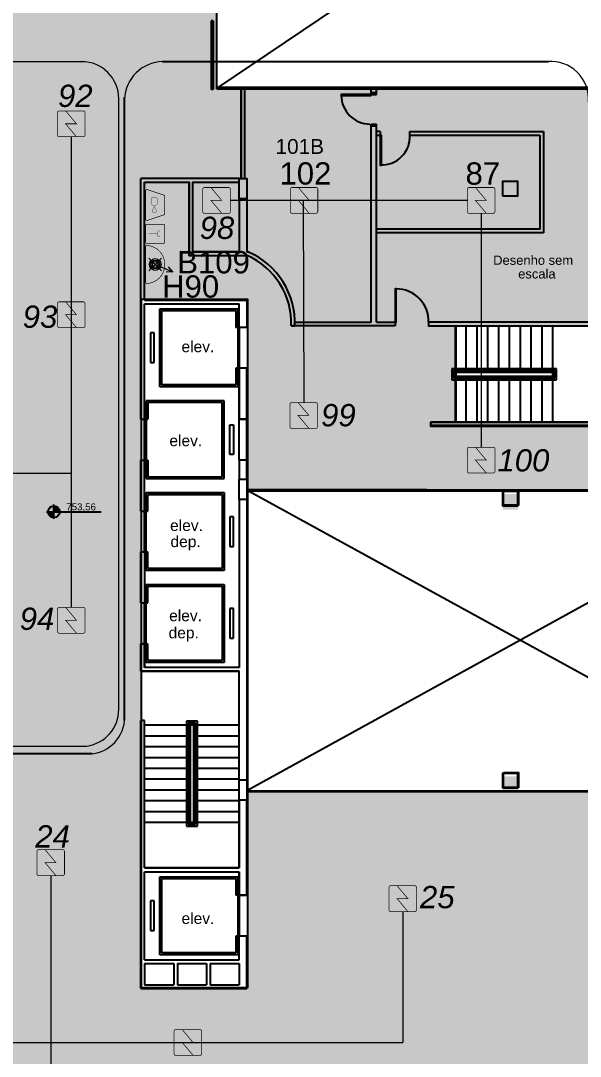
# Model space of a CAD drawing. Header units: metres. Extents: x -331 to 2982, y 362 to 2539.
# Drawn here: x 846.32 to 861.4, y 1588.55 to 1616.45 of the extents above; entities that cross this region are included whole.
import ezdxf
from ezdxf.enums import TextEntityAlignment as Align

# ---------------------------------------------------------------- set-up
doc = ezdxf.new("R2010")
doc.units = ezdxf.units.M
doc.layers.get('0').update_dxf_attribs({"color": 251})
for name, color, linetype in [('72_EGR_BASE_PRIMITIVE', 7, 'Continuous'), ('ALV', 251, 'Continuous'), ('Cota Nivel', 251, 'Continuous'), ('CX', 251, 'Continuous'), ('Det', 251, 'Continuous'), ('DET. FUMAÇA', 1, 'Continuous'), ('Div', 251, 'Continuous'), ('Est', 251, 'Continuous'), ('Pis', 251, 'Continuous'), ('SALAS NOVAS', 7, 'Continuous'), ('Texto_Salas', 251, 'Continuous'), ('vid', 251, 'Continuous'), ('vis', 251, 'Continuous')]:
    doc.layers.add(name, color=color, linetype=linetype)
doc.layers.add('_corredores', color=251, linetype='Continuous', plot=False)
doc.layers.add('_salas', color=251, linetype='Continuous', plot=False)
doc.styles.add('DESTAQUE', font='arial.ttf', dxfattribs={"height": 0.4})
doc.styles.get("Standard").update_dxf_attribs({"font": 'arial.ttf', "height": 0.3})
doc.styles.add('X3G_ENTITY_1416A9F8', font='arial.ttf', dxfattribs={"height": 0.6})
doc.styles.add('X3G_ENTITY_1416A9FB', font='arial.ttf', dxfattribs={"height": 0.6})
doc.styles.add('X3G_ENTITY_1416AE09', font='arial.ttf', dxfattribs={"height": 0.6})
doc.styles.add('X3G_ENTITY_1416AE13', font='arial.ttf', dxfattribs={"height": 0.6})
doc.styles.add('X3G_ENTITY_1416AE1D', font='arial.ttf', dxfattribs={"height": 0.6})
doc.styles.add('X3G_ENTITY_1416AE27', font='arial.ttf', dxfattribs={"height": 0.6})
doc.styles.add('X3G_ENTITY_1416AE31', font='arial.ttf', dxfattribs={"height": 0.6})
doc.styles.add('X3G_ENTITY_1416AE3B', font='arial.ttf', dxfattribs={"height": 0.6})
doc.styles.add('X3G_ENTITY_1416AE4F', font='arial.ttf', dxfattribs={"height": 0.6})
doc.styles.add('X3G_ENTITY_1416B5B8', font='arial.ttf', dxfattribs={"height": 0.6})
doc.styles.add('X3G_ENTITY_14217ED0', font='arial.ttf', dxfattribs={"height": 0.6})
doc.styles.add('X3G_ENTITY_14218A4B', font='arial.ttf', dxfattribs={"height": 0.25})
doc.styles.add('X3G_ENTITY_14218AA3', font='arial.ttf', dxfattribs={"height": 0.25})
doc.styles.add('X3G_ENTITY_14229DE7', font='arial.ttf', dxfattribs={"height": 0.6})

# ---------------------------------------------------------------- blocks, each defined once
blk = doc.blocks.new('Detector de fumaça')
at = {"layer": 'DET. FUMAÇA', "linetype": 'Continuous', "lineweight": 15, "const_width": 0.0187}
blk.add_lwpolyline([(774.599, 539.816), (775.249, 539.816, -0.414214), (775.296, 539.769), (775.296, 539.167, -0.414214), (775.249, 539.12), (774.599, 539.12, -0.414214), (774.553, 539.167), (774.553, 539.769, -0.414214)], format="xyb", close=True, dxfattribs=at)
blk.add_lwpolyline([(774.773, 539.816), (775.064, 539.468), (774.773, 539.468), (775.064, 539.12)], dxfattribs=at)
blk = doc.blocks.new('WEW')
at = {"color": 1, "lineweight": 0, "true_color": 0xe60000}
for p, q in [((1781.244, 994.005), (1781.439, 994.482)), ((1781.439, 994.482), (1781.308, 994.36)), ((1781.439, 994.482), (1781.447, 994.302)), ((1781.075, 994.175), (1781.413, 993.836)), ((1781.413, 994.175), (1781.075, 993.836))]:
    blk.add_line(p, q, dxfattribs=at)
at = {"color": 1, "true_color": 0xe60000, "const_width": 0.0172}
for points in [[(1779.259, 993.747), (1780.023, 993.747, 0.511918), (1780.056, 993.793), (1779.907, 994.24, 0.322823), (1779.874, 994.263), (1779.408, 994.263, 0.322823), (1779.375, 994.24), (1779.226, 993.793, 0.511918)], [(1780.193, 994.263), (1780.641, 994.263, -0.414214), (1780.675, 994.229), (1780.675, 993.782, -0.414214), (1780.641, 993.747), (1780.193, 993.747, -0.414214), (1780.159, 993.782), (1780.159, 994.229, -0.414214)], [(1780.764, 993.748), (1781.724, 993.748, 0.435311), (1781.759, 993.784, 0.930949), (1780.73, 993.784, 0.435311)]]:
    blk.add_lwpolyline(points, format="xyb", close=True, dxfattribs=at)
at = {"color": 1, "true_color": 0xe60000, "const_width": 0.0086}
for points in [[(1779.463, 994.06), (1779.617, 994.06), (1779.652, 994.026), (1779.652, 993.936), (1779.617, 993.902), (1779.463, 993.902), (1779.428, 993.936), (1779.428, 994.026)], [(1779.832, 993.936), (1779.832, 994.026), (1779.802, 994.044), (1779.679, 993.981), (1779.802, 993.918)]]:
    blk.add_lwpolyline(points, close=True, dxfattribs=at)
for points in [[(1780.336, 994.135), (1780.338, 994.117), (1780.344, 994.099), (1780.351, 994.088), (1780.365, 994.073), (1780.373, 994.067), (1780.386, 994.06), (1780.397, 994.057), (1780.413, 994.055), (1780.421, 994.055), (1780.431, 994.056), (1780.45, 994.062), (1780.464, 994.07), (1780.477, 994.082), (1780.488, 994.096), (1780.494, 994.11), (1780.497, 994.122), (1780.498, 994.13), (1780.498, 994.136)], [(1780.417, 993.837), (1780.417, 994.055)]]:
    blk.add_lwpolyline(points, dxfattribs=at)
at = {"color": 1, "lineweight": 0, "true_color": 0xe60000}
for radius in [0.158, 0.119, 0.0774]:
    blk.add_circle((1781.244, 994.005), radius, dxfattribs=at)

msp = doc.modelspace()

# ---------------------------------------------------------------- hatches: boundary and pattern name
at = {"layer": '_corredores', "transparency": 33554508}
h = msp.add_hatch(color=256, dxfattribs=at)
h.dxf.hatch_style = 1
h.paths.add_polyline_path([(849.579, 1608.941), (849.579, 1612.216), (852.229, 1612.216), (852.229, 1614.651), (851.629, 1614.651), (851.629, 1624.564), (870.399, 1624.564), (870.399, 1626.4), (870.209, 1626.4), (870.209, 1626.597), (870.023, 1626.784), (866.324, 1626.785), (866.308, 1626.751), (866.204, 1626.834), (865.442, 1627.594), (864.014, 1627.594), (862.586, 1627.594), (861.776, 1626.785), (861.74, 1626.785), (861.736, 1626.784), (861.723, 1626.783), (861.705, 1626.783), (858.111, 1626.785), (857.764, 1626.438), (857.417, 1626.785), (853.824, 1626.785), (853.808, 1626.751), (853.704, 1626.834), (852.942, 1627.594), (851.514, 1627.594), (849.768, 1627.594), (849.768, 1626.834), (849.628, 1626.834), (849.628, 1629.914), (841.254, 1629.914), (841.254, 1628.074), (840.494, 1628.074), (840.494, 1627.116), (840.776, 1626.834), (840.394, 1626.452), (840.062, 1626.785), (836.454, 1626.785), (836.439, 1626.751), (836.334, 1626.834), (835.573, 1627.594), (834.144, 1627.594), (832.716, 1627.594), (831.906, 1626.785), (831.87, 1626.785), (831.867, 1626.784), (831.853, 1626.783), (831.835, 1626.783), (828.241, 1626.785), (827.894, 1626.438), (827.548, 1626.785), (823.954, 1626.785), (823.938, 1626.751), (823.834, 1626.834), (823.072, 1627.594), (821.644, 1627.594), (820.215, 1627.594), (819.405, 1626.785), (819.37, 1626.785), (819.366, 1626.784), (819.353, 1626.783), (819.335, 1626.783), (815.741, 1626.785), (815.394, 1626.438), (815.047, 1626.785), (811.454, 1626.785), (811.438, 1626.751), (811.334, 1626.834), (810.572, 1627.594), (809.144, 1627.594), (807.715, 1627.594), (806.906, 1626.785), (806.87, 1626.785), (806.866, 1626.784), (806.853, 1626.783), (806.835, 1626.783), (803.241, 1626.785), (802.894, 1626.438), (802.547, 1626.785), (798.954, 1626.785), (798.938, 1626.751), (798.834, 1626.834), (798.072, 1627.594), (796.644, 1627.594), (795.215, 1627.594), (794.406, 1626.785), (794.37, 1626.785), (794.366, 1626.784), (794.353, 1626.783), (794.335, 1626.783), (790.741, 1626.785), (790.394, 1626.438), (790.047, 1626.785), (786.454, 1626.785), (786.438, 1626.751), (786.334, 1626.834), (785.572, 1627.594), (784.144, 1627.594), (782.716, 1627.594), (781.906, 1626.785), (781.87, 1626.785), (781.866, 1626.784), (781.853, 1626.783), (781.835, 1626.783), (778.241, 1626.785), (777.894, 1626.438), (777.547, 1626.785), (773.954, 1626.785), (773.938, 1626.751), (773.834, 1626.834), (773.072, 1627.594), (771.644, 1627.594), (770.216, 1627.594), (769.406, 1626.785), (769.37, 1626.785), (769.367, 1626.784), (769.353, 1626.783), (769.335, 1626.783), (765.635, 1626.784), (765.449, 1626.597), (765.449, 1626.4), (765.259, 1626.4), (765.259, 1624.564), (770.104, 1624.564), (770.104, 1614.651), (770.414, 1614.651), (770.414, 1605.531), (765.029, 1605.531), (765.029, 1610.831), (763.829, 1610.831), (763.829, 1605.531), (755.929, 1605.531), (755.929, 1610.831), (754.829, 1610.831), (754.829, 1605.531), (746.079, 1605.531), (746.079, 1601.916), (748.449, 1601.916), (748.449, 1603.616), (748.049, 1603.616), (748.049, 1603.816), (754.474, 1603.816), (754.474, 1603.616), (754.149, 1603.616), (754.149, 1601.916), (754.474, 1601.916), (754.474, 1601.716), (754.474, 1601.191), (757.974, 1601.191), (757.974, 1603.591), (757.974, 1603.791), (768.029, 1603.791), (768.029, 1603.771), (768.834, 1603.771), (768.834, 1595.811), (768.004, 1595.811), (768.004, 1595.791), (762.364, 1595.791), (762.364, 1590.581), (754.174, 1590.581), (754.174, 1593.066), (752.499, 1593.066), (752.499, 1560.541), (752.299, 1560.541), (752.299, 1561.441), (751.199, 1561.441), (751.199, 1558.116), (752.299, 1558.116), (752.299, 1559.116), (752.499, 1559.116), (752.499, 1557.116), (755.419, 1557.116), (755.419, 1558.966), (753.924, 1558.966), (753.924, 1563.441), (754.189, 1563.441), (754.189, 1587.651), (760.824, 1587.651), (760.824, 1587.741), (768.929, 1587.741), (768.929, 1563.841), (770.329, 1563.841), (770.329, 1587.741), (771.929, 1587.741), (773.029, 1587.741), (775.879, 1587.741), (775.879, 1586.641), (777.179, 1586.641), (777.179, 1587.741), (788.779, 1587.741), (788.779, 1586.641), (790.079, 1586.641), (790.079, 1587.741), (802.329, 1587.741), (804.029, 1587.741), (844.979, 1587.741), (844.979, 1587.916), (845.279, 1587.916), (845.279, 1587.563), (845.279, 1563.241), (806.429, 1563.241), (806.429, 1563.441), (806.629, 1563.441), (806.629, 1565.791), (806.229, 1565.791), (806.229, 1585.191), (806.629, 1585.191), (806.629, 1587.541), (803.039, 1587.541), (803.039, 1576.841), (798.689, 1576.841), (796.094, 1576.841, -0.496898), (794.36, 1575.527), (793.559, 1573.063), (798.509, 1571.449), (798.509, 1560.721), (794.829, 1560.721), (794.829, 1560.541), (794.829, 1557.551), (801.129, 1557.551), (801.129, 1556.451), (802.329, 1556.451), (802.329, 1557.551), (805.229, 1557.551), (805.229, 1556.451), (806.429, 1556.451), (806.429, 1560.691), (845.279, 1560.691), (845.279, 1555.997), (846.404, 1555.997), (846.404, 1556.891), (846.054, 1556.891), (846.054, 1556.991), (846.454, 1556.991), (846.454, 1560.691), (849.204, 1560.691), (849.204, 1556.991), (849.604, 1556.991), (849.604, 1556.891), (849.254, 1556.891), (849.254, 1555.997), (850.479, 1555.997), (850.479, 1563.241), (849.579, 1563.241), (849.579, 1572.291), (849.579, 1575.941), (849.579, 1587.563), (849.579, 1588.141), (849.679, 1588.141), (849.679, 1587.991), (866.719, 1587.991), (870.339, 1587.991), (870.339, 1595.791), (866.429, 1595.791), (866.429, 1595.721), (852.429, 1595.721), (852.429, 1590.391), (849.579, 1590.391)])
h.paths.add_polyline_path([(845.139, 1595.841), (845.279, 1595.841), (845.279, 1590.341), (839.679, 1590.341), (775.879, 1590.341), (773.004, 1590.341), (773.004, 1595.811), (771.774, 1595.811), (771.774, 1603.766), (773.119, 1603.766), (773.119, 1603.821), (845.139, 1603.821)], flags=16)
h.paths.add_polyline_path([(846.026, 1605.531), (845.019, 1605.531), (845.019, 1609.931), (845.029, 1610.831), (843.829, 1610.831), (843.829, 1605.531), (835.029, 1605.531), (835.029, 1610.831), (833.829, 1610.831), (833.829, 1605.531), (825.029, 1605.531), (825.029, 1610.831), (823.829, 1610.831), (823.829, 1605.531), (815.029, 1605.531), (815.029, 1610.831), (813.829, 1610.831), (813.829, 1605.531), (805.029, 1605.531), (805.029, 1610.831), (803.829, 1610.831), (803.829, 1605.531), (795.029, 1605.531), (795.029, 1610.831), (793.829, 1610.831), (793.829, 1605.531), (785.029, 1605.531), (785.029, 1610.831), (783.829, 1610.831), (783.829, 1605.531), (775.029, 1605.531), (775.029, 1610.831), (773.999, 1610.831), (773.999, 1605.531), (773.214, 1605.531), (773.214, 1614.651), (773.144, 1614.651), (773.144, 1620.131), (775.164, 1620.131), (775.164, 1622.051), (773.644, 1622.051), (773.644, 1621.631), (773.184, 1621.631), (773.184, 1624.564), (845.949, 1624.563), (845.949, 1621.631), (845.489, 1621.631), (845.489, 1622.051), (843.989, 1622.051), (843.989, 1621.631), (843.969, 1620.131), (845.949, 1620.131), (845.949, 1614.651), (846.026, 1614.651)], flags=16)
h.paths.add_polyline_path([(865.19, 1593.806, -2.788173), (864.407, 1590.628), (864.569, 1590.706), (864.758, 1590.381), (866.058, 1591.278, -0.450063), (866.35, 1592.463), (865.616, 1593.862), (865.298, 1593.662)], flags=16)
h.paths.add_polyline_path([(845.264, 1626.452), (844.882, 1626.834), (845.264, 1627.216), (845.646, 1626.834)], flags=16)
h.paths.add_polyline_path([(851.514, 1626.452), (851.132, 1626.834), (851.514, 1627.216), (851.896, 1626.834)], flags=16)
h.paths.add_polyline_path([(834.144, 1626.452), (833.762, 1626.834), (834.144, 1627.216), (834.526, 1626.834)], flags=16)
h.paths.add_polyline_path([(864.014, 1626.452), (863.632, 1626.834), (864.014, 1627.216), (864.396, 1626.834)], flags=16)
h.paths.add_polyline_path([(821.644, 1626.452), (821.262, 1626.834), (821.644, 1627.216), (822.026, 1626.834)], flags=16)
h.paths.add_polyline_path([(809.526, 1626.834), (809.144, 1626.452), (808.762, 1626.834), (809.144, 1627.216)], flags=16)
h.paths.add_polyline_path([(797.026, 1626.834), (796.644, 1626.452), (796.262, 1626.834), (796.644, 1627.216)], flags=16)
h.paths.add_polyline_path([(784.526, 1626.834), (784.144, 1626.452), (783.762, 1626.834), (784.144, 1627.216)], flags=16)
h.paths.add_polyline_path([(772.026, 1626.834), (771.644, 1626.452), (771.262, 1626.834), (771.644, 1627.216)], flags=16)
h.paths.add_polyline_path([(767.575, 1593.944), (767.428, 1593.841), (767.223, 1594.085), (766.329, 1593.191, -0.414214), (766.329, 1592.392), (767.223, 1591.497), (767.428, 1591.741), (767.575, 1591.638, -3.171595)], flags=16)
h = msp.add_hatch(color=256, dxfattribs=at)
h.dxf.hatch_style = 1
h.paths.add_polyline_path([(866.409, 1603.771), (868.459, 1603.771), (868.459, 1604.871), (866.809, 1604.871), (866.809, 1604.771), (866.609, 1604.771), (866.609, 1605.521), (862.209, 1605.521), (857.359, 1605.521), (857.359, 1605.621), (858.034, 1605.621), (858.034, 1608.221), (853.709, 1608.221), (853.709, 1608.184), (853.609, 1608.184), (853.609, 1610.121), (850.859, 1610.121), (850.859, 1612.096), (849.659, 1612.096), (849.659, 1608.921), (852.409, 1608.921), (852.409, 1603.771)])
h = msp.add_hatch(color=256, dxfattribs=at)
h.dxf.hatch_style = 1
h.paths.add_polyline_path([(866.429, 1603.791), (868.479, 1603.791), (868.479, 1604.891), (866.829, 1604.891), (866.829, 1604.791), (866.629, 1604.791), (866.629, 1605.541), (862.229, 1605.541), (857.379, 1605.541), (857.379, 1605.641), (858.054, 1605.641), (858.054, 1608.241), (853.729, 1608.241), (853.729, 1608.204), (853.629, 1608.204), (853.629, 1610.141), (850.879, 1610.141), (850.879, 1612.116), (849.679, 1612.116), (849.679, 1608.941), (852.429, 1608.941), (852.429, 1603.791)])
at = {"layer": '_salas', "transparency": 33554559}
h = msp.add_hatch(color=256, dxfattribs=at)
h.dxf.hatch_style = 1
h.paths.add_polyline_path([(870.319, 1614.631), (852.209, 1614.631), (852.209, 1612.196), (849.559, 1612.196), (849.559, 1608.921), (849.659, 1608.921), (849.659, 1612.096), (850.859, 1612.096), (850.859, 1610.121), (853.609, 1610.121), (853.609, 1608.184), (853.709, 1608.184), (853.709, 1608.221), (862.209, 1608.221), (862.209, 1605.621), (857.359, 1605.621), (857.359, 1605.521), (862.209, 1605.521), (866.609, 1605.521), (866.609, 1604.771), (866.809, 1604.771), (866.809, 1604.871), (868.459, 1604.871), (868.459, 1603.771), (866.409, 1603.771), (866.409, 1603.571), (872.219, 1603.571), (872.219, 1603.771), (870.319, 1603.771)])
h = msp.add_hatch(color=256, dxfattribs=at)
h.dxf.hatch_style = 1
h.paths.add_polyline_path([(870.339, 1614.651), (852.229, 1614.651), (852.229, 1612.216), (849.579, 1612.216), (849.579, 1608.941), (849.679, 1608.941), (849.679, 1612.116), (850.879, 1612.116), (850.879, 1610.141), (853.629, 1610.141), (853.629, 1608.204), (853.729, 1608.204), (853.729, 1608.241), (862.229, 1608.241), (862.229, 1605.641), (857.379, 1605.641), (857.379, 1605.541), (862.229, 1605.541), (866.629, 1605.541), (866.629, 1604.791), (866.829, 1604.791), (866.829, 1604.891), (868.479, 1604.891), (868.479, 1603.791), (866.429, 1603.791), (866.429, 1603.591), (872.239, 1603.591), (872.239, 1603.791), (870.339, 1603.791)])
h = msp.add_hatch(color=256, dxfattribs=at)
h.dxf.hatch_style = 1
h.paths.add_polyline_path([(872.219, 1595.971), (866.409, 1595.971), (866.409, 1595.771), (872.219, 1595.771)])
h.paths.add_polyline_path([(859.709, 1603.671), (859.309, 1603.671), (859.309, 1603.271), (859.709, 1603.271)])
h.paths.add_polyline_path([(859.709, 1596.071), (859.309, 1596.071), (859.309, 1595.671), (859.709, 1595.671)])
h = msp.add_hatch(color=256, dxfattribs=at)
h.dxf.hatch_style = 1
h.paths.add_polyline_path([(872.239, 1595.991), (866.429, 1595.991), (866.429, 1595.791), (872.239, 1595.791)])
h.paths.add_polyline_path([(859.729, 1603.691), (859.329, 1603.691), (859.329, 1603.291), (859.729, 1603.291)])
h.paths.add_polyline_path([(859.729, 1596.091), (859.329, 1596.091), (859.329, 1595.691), (859.729, 1595.691)])

# ---------------------------------------------------------------- linework, layer by layer
at = {"lineweight": 0}
msp.add_line((858.054, 1605.641), (858.054, 1608.241), dxfattribs=at)
at = {"color": 251}
msp.add_line((858.054, 1605.641), (858.054, 1608.241), dxfattribs=at)
at = {"lineweight": 0}
for points in [[(851.629, 1614.651), (852.229, 1614.651)], [(852.229, 1614.651), (870.339, 1614.651), (870.339, 1603.791)], [(862.229, 1605.541), (857.379, 1605.541), (857.379, 1605.641), (862.229, 1605.641)]]:
    msp.add_lwpolyline(points, dxfattribs=at)
at = {"color": 251}
for points in [[(851.629, 1614.651), (852.229, 1614.651)], [(852.229, 1614.651), (870.339, 1614.651), (870.339, 1603.791)], [(862.229, 1605.541), (857.379, 1605.541), (857.379, 1605.641), (862.229, 1605.641)]]:
    msp.add_lwpolyline(points, dxfattribs=at)
at = {"lineweight": 0}
for points in [[(849.579, 1608.941), (852.429, 1608.941), (852.429, 1590.391), (849.579, 1590.391)], [(859.329, 1603.791), (859.729, 1603.791), (859.729, 1603.391), (859.329, 1603.391)], [(859.329, 1603.791), (859.729, 1603.791), (859.729, 1603.391), (859.329, 1603.391)], [(859.329, 1596.191), (859.729, 1596.191), (859.729, 1595.791), (859.329, 1595.791)], [(859.329, 1596.191), (859.729, 1596.191), (859.729, 1595.791), (859.329, 1595.791)]]:
    msp.add_lwpolyline(points, close=True, dxfattribs=at)
at = {"color": 251}
for points in [[(849.579, 1608.941), (852.429, 1608.941), (852.429, 1590.391), (849.579, 1590.391)], [(859.329, 1603.791), (859.729, 1603.791), (859.729, 1603.391), (859.329, 1603.391)], [(859.329, 1603.791), (859.729, 1603.791), (859.729, 1603.391), (859.329, 1603.391)], [(859.329, 1596.191), (859.729, 1596.191), (859.729, 1595.791), (859.329, 1595.791)], [(859.329, 1596.191), (859.729, 1596.191), (859.729, 1595.791), (859.329, 1595.791)]]:
    msp.add_lwpolyline(points, close=True, dxfattribs=at)
at = {"layer": '72_EGR_BASE_PRIMITIVE', "color": 230, "linetype": 'Continuous', "lineweight": -3, "true_color": 0xff007f}
msp.add_line((850.145, 1615.343), (860.545, 1615.345), dxfattribs=at)
at = {"layer": '72_EGR_BASE_PRIMITIVE', "color": 251, "true_color": 0x5f5f5f}
msp.add_line((860.309, 1613.458), (860.409, 1613.458), dxfattribs=at)
at = {"layer": '72_EGR_BASE_PRIMITIVE', "color": 251, "linetype": 'Continuous', "lineweight": -3, "true_color": 0x5f5f5f}
for p, q in [((860.409, 1613.458), (860.409, 1610.731)), ((860.409, 1610.731), (855.909, 1610.731)), ((860.409, 1610.731), (860.409, 1610.731))]:
    msp.add_line(p, q, dxfattribs=at)
at = {"layer": '72_EGR_BASE_PRIMITIVE', "color": 251, "true_color": 0x5f5f5f}
msp.add_polyline3d([(860.309, 1613.358, 0), (860.309, 1610.831, 0), (855.909, 1610.831, 0)], dxfattribs=at)
at = {"layer": 'ALV', "color": 251}
for p, q in [((852.259, 1612.196), (852.259, 1614.611)), ((852.259, 1614.611), (852.259, 1612.196)), ((852.359, 1612.196), (852.359, 1614.611)), ((852.359, 1612.196), (852.359, 1614.611)), ((849.559, 1605.709), (849.559, 1612.196)), ((852.209, 1612.196), (849.559, 1612.196)), ((849.659, 1608.921), (849.659, 1612.096)), ((850.859, 1610.121), (850.859, 1612.096)), ((850.959, 1610.221), (850.959, 1612.096)), ((852.209, 1611.646), (852.209, 1610.221)), ((852.409, 1611.646), (852.409, 1610.221)), ((850.859, 1610.121), (852.423, 1610.121)), ((850.959, 1610.221), (852.209, 1610.221)), ((852.409, 1610.221), (852.444, 1610.221)), ((849.659, 1608.921), (852.409, 1608.921)), ((852.409, 1608.921), (852.409, 1608.184)), ((849.659, 1603.234), (849.659, 1608.821)), ((849.659, 1608.821), (852.209, 1608.821)), ((852.209, 1608.184), (852.209, 1608.821)), ((852.409, 1608.184), (852.209, 1608.184)), ((853.609, 1608.221), (853.709, 1608.221)), ((852.409, 1607.084), (852.209, 1607.084)), ((852.209, 1605.709), (852.209, 1607.084)), ((852.409, 1607.084), (852.409, 1606.346)), ((852.409, 1606.446), (852.409, 1605.709)), ((849.559, 1605.709), (849.659, 1605.709)), ((852.409, 1605.709), (852.209, 1605.709)), ((852.209, 1604.609), (852.209, 1605.709)), ((852.409, 1604.609), (852.409, 1605.709)), ((849.559, 1603.234), (849.559, 1604.609)), ((849.559, 1604.609), (849.659, 1604.609)), ((849.659, 1604.096), (849.659, 1604.609)), ((852.409, 1604.609), (852.209, 1604.609)), ((852.409, 1604.609), (852.409, 1604.096)), ((852.209, 1603.546), (852.209, 1599.021)), ((852.409, 1603.546), (852.409, 1595.996)), ((849.559, 1603.234), (849.659, 1603.234)), ((849.559, 1602.134), (849.659, 1602.134)), ((849.559, 1600.759), (849.559, 1602.134)), ((849.659, 1602.134), (849.659, 1600.759)), ((849.559, 1600.759), (849.659, 1600.759)), ((849.559, 1598.921), (849.559, 1599.659)), ((849.559, 1599.659), (849.659, 1599.659)), ((849.659, 1599.659), (849.559, 1599.659)), ((849.559, 1599.659), (849.559, 1598.921)), ((849.659, 1599.659), (849.659, 1599.021)), ((849.659, 1599.021), (849.659, 1599.659)), ((852.209, 1598.921), (849.559, 1598.921)), ((849.559, 1598.921), (852.209, 1598.921)), ((852.209, 1599.021), (849.659, 1599.021)), ((852.209, 1599.021), (849.659, 1599.021)), ((852.209, 1593.621), (852.209, 1598.921)), ((849.559, 1593.621), (849.559, 1597.596)), ((849.559, 1597.596), (849.559, 1593.621)), ((849.659, 1597.596), (849.559, 1597.596)), ((849.559, 1597.596), (849.559, 1593.621)), ((849.659, 1593.621), (849.659, 1597.596)), ((849.659, 1593.621), (849.659, 1597.596)), ((849.659, 1593.621), (849.659, 1597.596)), ((852.209, 1595.446), (852.209, 1593.621)), ((852.209, 1595.446), (852.209, 1593.621)), ((852.409, 1595.446), (852.409, 1592.884)), ((852.409, 1592.884), (852.409, 1595.446)), ((852.409, 1592.884), (852.409, 1595.446)), ((849.559, 1590.371), (849.559, 1593.621)), ((849.659, 1593.621), (852.209, 1593.621)), ((852.209, 1593.621), (849.659, 1593.621)), ((852.209, 1593.621), (849.659, 1593.621)), ((849.659, 1593.521), (852.209, 1593.521)), ((849.659, 1591.146), (849.659, 1593.521)), ((849.659, 1591.146), (849.659, 1593.521)), ((849.659, 1593.521), (852.209, 1593.521)), ((849.659, 1591.146), (849.659, 1593.521)), ((849.659, 1593.521), (852.209, 1593.521)), ((852.209, 1592.884), (852.209, 1593.521)), ((852.209, 1593.521), (852.209, 1592.884)), ((852.209, 1593.521), (852.209, 1592.884)), ((852.409, 1592.884), (852.209, 1592.884)), ((852.209, 1592.884), (852.409, 1592.884)), ((852.209, 1592.884), (852.409, 1592.884)), ((852.209, 1591.146), (852.209, 1591.784)), ((852.409, 1591.784), (852.209, 1591.784)), ((852.409, 1591.784), (852.209, 1591.784)), ((852.409, 1591.784), (852.209, 1591.784)), ((852.409, 1591.784), (852.409, 1591.046)), ((852.409, 1591.046), (852.409, 1591.784)), ((852.409, 1591.046), (852.409, 1591.784)), ((849.659, 1591.146), (852.209, 1591.146)), ((849.659, 1591.046), (850.442, 1591.046)), ((849.659, 1591.046), (849.659, 1590.471)), ((850.442, 1591.046), (850.442, 1590.471)), ((850.542, 1591.046), (850.542, 1590.471)), ((850.542, 1591.046), (851.326, 1591.046)), ((851.326, 1591.046), (851.326, 1590.471)), ((851.426, 1591.046), (851.426, 1590.471)), ((851.426, 1591.046), (852.209, 1591.046)), ((852.209, 1591.046), (852.209, 1590.471)), ((852.409, 1590.371), (852.409, 1591.046)), ((852.409, 1590.371), (852.409, 1591.046)), ((852.409, 1590.371), (852.409, 1591.046)), ((849.659, 1590.471), (850.442, 1590.471)), ((850.542, 1590.471), (851.326, 1590.471)), ((851.426, 1590.471), (852.209, 1590.471)), ((849.559, 1590.371), (852.409, 1590.371)), ((849.559, 1590.371), (852.409, 1590.371))]:
    msp.add_line(p, q, dxfattribs=at)
for points in [[(849.659, 1612.096), (850.859, 1612.096), (850.859, 1610.121), (852.423, 1610.121)], [(852.209, 1610.221), (850.959, 1610.221), (850.959, 1612.096), (850.959, 1612.096), (852.209, 1612.096)], [(852.444, 1610.221), (852.409, 1610.221)]]:
    msp.add_lwpolyline(points, dxfattribs=at)
for points in [[(862.209, 1608.321), (860.959, 1608.321), (858.334, 1608.321), (857.309, 1608.321), (857.309, 1608.221), (862.109, 1608.221), (862.109, 1605.621), (857.359, 1605.621), (857.359, 1605.521), (862.209, 1605.521)], [(852.409, 1606.446), (852.409, 1607.084), (852.209, 1607.084), (852.209, 1605.709), (852.409, 1605.709)], [(852.409, 1604.609), (852.209, 1604.609), (852.209, 1604.096), (852.309, 1604.096), (852.409, 1604.096)]]:
    msp.add_lwpolyline(points, close=True, dxfattribs=at)
for radius, start, end in [(2.001, 357.9403, 66.006), (2.101, 358.0384, 66.5922)]:
    msp.add_arc((851.609, 1608.293), radius, start, end, dxfattribs=at)
at = {"layer": 'Cota Nivel', "color": 251, "const_width": 0.156}
for points in [[(847.214, 1603.139, -0.414214), (847.136, 1603.217, -1)], [(847.292, 1603.217, 0.414214), (847.214, 1603.295, 1)]]:
    msp.add_lwpolyline(points, format="xyb", dxfattribs=at)
at = {"layer": 'Cota Nivel', "color": 251}
for points in [[(847.214, 1603.022), (847.214, 1603.412)], [(847.019, 1603.217), (848.49, 1603.217)]]:
    msp.add_lwpolyline(points, dxfattribs=at)
msp.add_circle((847.214, 1603.217), 0.156, dxfattribs=at)
at = {"layer": 'CX', "color": 251, "ltscale": 8}
for points in [[(855.759, 1614.431), (855.759, 1614.461), (854.959, 1614.461), (854.959, 1614.431)], [(856.039, 1613.358), (856.009, 1613.358), (856.009, 1612.558), (856.039, 1612.558)], [(856.409, 1608.321), (856.439, 1608.321), (856.439, 1609.221), (856.409, 1609.221)]]:
    msp.add_lwpolyline(points, close=True, dxfattribs=at)
for centre, radius, start, end in [((855.729, 1614.431), 0.77, 179.9704, 270.0296), ((856.038, 1613.329), 0.771, 267.8389, 2.1611), ((856.439, 1608.351), 0.871, 358.058, 90)]:
    msp.add_arc(centre, radius, start, end, dxfattribs=at)
at = {"layer": 'Det', "color": 251}
for p, q in [((866.299, 1624.544), (851.609, 1614.631)), ((866.699, 1603.571), (852.409, 1595.701)), ((852.459, 1603.781), (866.699, 1595.971))]:
    msp.add_line(p, q, dxfattribs=at)
at = {"layer": 'Div', "color": 230, "linetype": 'Continuous', "lineweight": 0}
for p, q in [((848.047, 1615.34), (744.378, 1615.343)), ((848.963, 1597.896), (848.963, 1614.343)), ((776.56, 1596.896), (848.103, 1596.906))]:
    msp.add_line(p, q, dxfattribs=at)
at = {"layer": 'Div', "lineweight": 0}
for p, q in [((855.759, 1614.461), (855.759, 1614.611)), ((855.759, 1614.511), (855.909, 1614.511)), ((855.759, 1614.461), (855.909, 1614.461)), ((855.909, 1614.461), (855.909, 1614.611)), ((855.759, 1613.661), (855.909, 1613.661)), ((855.759, 1608.321), (855.759, 1613.661)), ((855.759, 1613.611), (855.909, 1613.611)), ((855.909, 1608.321), (855.909, 1613.661)), ((853.71, 1608.321), (855.759, 1608.321)), ((855.909, 1608.321), (856.409, 1608.321)), ((856.409, 1608.321), (856.409, 1608.221)), ((856.409, 1608.221), (853.609, 1608.221))]:
    msp.add_line(p, q, dxfattribs=at)
at = {"layer": 'Div', "color": 251}
for p, q in [((855.759, 1614.461), (855.759, 1614.611)), ((855.759, 1614.511), (855.909, 1614.511)), ((855.759, 1614.461), (855.909, 1614.461)), ((855.909, 1614.461), (855.909, 1614.611)), ((855.759, 1613.661), (855.909, 1613.661)), ((855.759, 1608.321), (855.759, 1613.661)), ((855.759, 1613.611), (855.909, 1613.611)), ((855.909, 1608.321), (855.909, 1613.661)), ((856.009, 1613.458), (855.909, 1613.458)), ((855.909, 1613.358), (856.009, 1613.358)), ((856.009, 1613.458), (856.009, 1613.358)), ((856.809, 1613.458), (860.309, 1613.458)), ((856.809, 1613.358), (856.809, 1613.458)), ((856.809, 1613.358), (860.309, 1613.358)), ((853.71, 1608.321), (855.759, 1608.321)), ((855.909, 1608.321), (856.409, 1608.321)), ((856.409, 1608.321), (856.409, 1608.221)), ((856.409, 1608.221), (853.609, 1608.221))]:
    msp.add_line(p, q, dxfattribs=at)
at = {"layer": 'Div', "color": 230, "linetype": 'Continuous', "lineweight": -3, "true_color": 0xff007f}
for p, q in [((849.118, 1597.601), (849.121, 1614.382)), ((776.747, 1596.714), (848.246, 1596.701))]:
    msp.add_line(p, q, dxfattribs=at)
at = {"layer": 'Div', "color": 150, "linetype": 'Continuous', "lineweight": 0}
for p, q in [((847.683, 1613.319), (847.683, 1600.64)), ((858.364, 1611.604), (851.978, 1611.604)), ((853.929, 1611.613), (853.947, 1606.158)), ((858.726, 1611.256), (858.726, 1604.956)), ((847.683, 1604.244), (747.735, 1604.244)), ((847.128, 1593.416), (847.128, 1561.831)), ((856.614, 1592.445), (856.614, 1588.919)), ((793.077, 1588.919), (856.614, 1588.919))]:
    msp.add_line(p, q, dxfattribs=at)
at = {"layer": 'Div', "color": 230, "linetype": 'Continuous', "lineweight": 0}
for centre, radius, start, end in [((847.963, 1614.343), 1, 0, 90), ((850.164, 1614.297), 1.046, 91.0458, 178.4537), ((860.607, 1614.335), 1.012, 355.4087, 95.081), ((847.963, 1597.896), 1, 278.0508, 359.9967), ((848.14, 1597.676), 0.981, 272.9676, 0.5079)]:
    msp.add_arc(centre, radius, start, end, dxfattribs=at)
at = {"layer": 'Est', "color": 251}
for points in [[(852.209, 1611.646), (852.209, 1612.196), (852.309, 1612.196), (852.409, 1612.196), (852.409, 1611.646), (852.309, 1611.646)], [(852.309, 1611.646), (852.209, 1611.646)], [(852.209, 1603.546), (852.209, 1604.096), (852.309, 1604.096), (852.409, 1604.096), (852.409, 1603.546), (852.209, 1603.546)], [(852.209, 1595.446), (852.209, 1595.996), (852.309, 1595.996), (852.409, 1595.996), (852.409, 1595.446), (852.209, 1595.446)]]:
    msp.add_lwpolyline(points, dxfattribs=at)
for points in [[(859.309, 1611.721), (859.309, 1612.121), (859.709, 1612.121), (859.709, 1611.721)], [(859.309, 1603.371), (859.309, 1603.771), (859.709, 1603.771), (859.709, 1603.371)], [(859.309, 1595.771), (859.309, 1596.171), (859.709, 1596.171), (859.709, 1595.771)]]:
    msp.add_lwpolyline(points, close=True, dxfattribs=at)
at = {"layer": 'Pis', "color": 251}
for p, q in [((851.609, 1614.611), (851.609, 1617.026)), ((850.069, 1606.584), (850.069, 1608.684)), ((850.069, 1608.684), (852.169, 1608.684)), ((850.119, 1606.634), (850.119, 1608.634)), ((850.119, 1608.634), (852.119, 1608.634)), ((852.119, 1608.634), (852.119, 1608.184)), ((852.169, 1608.684), (852.169, 1608.184)), ((849.914, 1608.034), (849.814, 1608.034)), ((849.814, 1608.034), (849.814, 1607.234)), ((849.914, 1607.234), (849.914, 1608.034)), ((852.169, 1608.184), (852.119, 1608.184)), ((852.169, 1608.184), (852.169, 1607.084)), ((852.209, 1608.184), (852.209, 1607.084)), ((858.034, 1605.621), (858.034, 1608.221)), ((858.326, 1607.071), (858.326, 1608.221)), ((858.617, 1607.071), (858.617, 1608.221)), ((858.909, 1607.071), (858.909, 1608.221)), ((859.201, 1607.071), (859.201, 1608.221)), ((859.492, 1607.071), (859.492, 1608.221)), ((859.784, 1607.071), (859.784, 1608.221)), ((860.076, 1607.071), (860.076, 1608.221)), ((860.367, 1607.071), (860.367, 1608.221)), ((860.659, 1605.621), (860.659, 1608.221)), ((849.814, 1607.234), (849.914, 1607.234)), ((852.169, 1607.084), (852.119, 1607.084)), ((852.119, 1607.084), (852.119, 1606.634)), ((852.169, 1607.084), (852.169, 1606.584)), ((860.659, 1606.971), (858.034, 1606.971)), ((858.034, 1606.971), (858.034, 1606.871)), ((858.326, 1606.971), (858.326, 1607.021)), ((858.617, 1606.971), (858.617, 1607.021)), ((858.909, 1606.971), (858.909, 1607.021)), ((859.201, 1606.971), (859.201, 1607.021)), ((859.492, 1606.971), (859.492, 1607.021)), ((859.784, 1606.971), (859.784, 1607.021)), ((860.076, 1606.971), (860.076, 1607.021)), ((860.367, 1606.971), (860.367, 1607.021)), ((860.659, 1606.871), (860.659, 1606.971)), ((852.119, 1606.634), (850.119, 1606.634)), ((858.034, 1606.871), (860.659, 1606.871)), ((858.326, 1606.821), (858.326, 1606.871)), ((858.326, 1605.621), (858.326, 1606.771)), ((858.617, 1606.821), (858.617, 1606.871)), ((858.617, 1605.621), (858.617, 1606.771)), ((858.909, 1606.821), (858.909, 1606.871)), ((858.909, 1605.621), (858.909, 1606.771)), ((859.201, 1606.821), (859.201, 1606.871)), ((859.201, 1605.621), (859.201, 1606.771)), ((859.492, 1606.821), (859.492, 1606.871)), ((859.492, 1605.621), (859.492, 1606.771)), ((859.784, 1606.821), (859.784, 1606.871)), ((859.784, 1605.621), (859.784, 1606.771)), ((860.076, 1606.821), (860.076, 1606.871)), ((860.076, 1605.621), (860.076, 1606.771)), ((860.367, 1606.821), (860.367, 1606.871)), ((860.367, 1605.621), (860.367, 1606.771)), ((852.169, 1606.584), (850.069, 1606.584)), ((851.799, 1606.209), (849.699, 1606.209)), ((849.699, 1606.209), (849.699, 1605.709)), ((851.749, 1606.159), (849.749, 1606.159)), ((849.749, 1606.159), (849.749, 1605.709)), ((851.749, 1604.159), (851.749, 1606.159)), ((851.799, 1604.109), (851.799, 1606.209)), ((849.659, 1605.709), (849.659, 1604.609)), ((849.699, 1605.709), (849.749, 1605.709)), ((849.699, 1605.709), (849.699, 1604.609)), ((851.954, 1604.759), (851.954, 1605.559)), ((851.954, 1605.559), (852.054, 1605.559)), ((852.054, 1605.559), (852.054, 1604.759)), ((852.054, 1604.759), (851.954, 1604.759)), ((849.699, 1604.609), (849.749, 1604.609)), ((849.699, 1604.609), (849.699, 1604.109)), ((849.749, 1604.609), (849.749, 1604.159)), ((849.749, 1604.159), (851.749, 1604.159)), ((849.699, 1604.109), (851.799, 1604.109)), ((849.699, 1603.234), (849.699, 1603.734)), ((849.699, 1603.734), (851.799, 1603.734)), ((849.749, 1603.234), (849.749, 1603.684)), ((849.749, 1603.684), (851.749, 1603.684)), ((851.749, 1603.684), (851.749, 1601.684)), ((851.799, 1603.734), (851.799, 1601.634)), ((849.659, 1602.134), (849.659, 1603.234)), ((849.699, 1603.234), (849.749, 1603.234)), ((849.699, 1602.134), (849.699, 1603.234)), ((851.954, 1603.084), (851.954, 1602.284)), ((852.054, 1603.084), (851.954, 1603.084)), ((852.054, 1602.284), (852.054, 1603.084)), ((851.954, 1602.284), (852.054, 1602.284)), ((849.699, 1602.134), (849.749, 1602.134)), ((849.699, 1601.634), (849.699, 1602.134)), ((849.749, 1601.684), (849.749, 1602.134)), ((851.799, 1601.634), (849.699, 1601.634)), ((851.749, 1601.684), (849.749, 1601.684)), ((849.699, 1600.759), (849.699, 1601.259)), ((849.699, 1601.259), (851.799, 1601.259)), ((849.749, 1600.759), (849.749, 1601.209)), ((849.749, 1601.209), (851.749, 1601.209)), ((851.749, 1601.209), (851.749, 1599.209)), ((851.799, 1601.259), (851.799, 1599.159)), ((849.659, 1599.659), (849.659, 1600.759)), ((849.699, 1600.759), (849.749, 1600.759)), ((849.699, 1599.659), (849.699, 1600.759)), ((851.954, 1600.609), (851.954, 1599.809)), ((852.054, 1600.609), (851.954, 1600.609)), ((852.054, 1599.809), (852.054, 1600.609)), ((849.699, 1599.659), (849.749, 1599.659)), ((849.699, 1599.159), (849.699, 1599.659)), ((849.749, 1599.209), (849.749, 1599.659)), ((851.954, 1599.809), (852.054, 1599.809)), ((851.799, 1599.159), (849.699, 1599.159)), ((851.749, 1599.209), (849.749, 1599.209)), ((849.659, 1597.476), (852.209, 1597.476)), ((850.984, 1597.476), (850.884, 1597.476)), ((850.884, 1597.476), (850.884, 1594.851)), ((850.984, 1594.851), (850.984, 1597.476)), ((849.659, 1597.184), (850.784, 1597.184)), ((850.834, 1597.184), (850.884, 1597.184)), ((850.984, 1597.184), (851.034, 1597.184)), ((851.084, 1597.184), (852.209, 1597.184)), ((849.659, 1596.893), (850.784, 1596.893)), ((850.834, 1596.893), (850.884, 1596.893)), ((850.984, 1596.893), (851.034, 1596.893)), ((851.084, 1596.893), (852.209, 1596.893)), ((849.659, 1596.601), (850.784, 1596.601)), ((850.834, 1596.601), (850.884, 1596.601)), ((850.984, 1596.601), (851.034, 1596.601)), ((851.084, 1596.601), (852.209, 1596.601)), ((849.659, 1596.309), (850.784, 1596.309)), ((850.834, 1596.309), (850.884, 1596.309)), ((850.984, 1596.309), (851.034, 1596.309)), ((851.084, 1596.309), (852.209, 1596.309)), ((849.659, 1596.018), (850.784, 1596.018)), ((850.834, 1596.018), (850.884, 1596.018)), ((850.984, 1596.018), (851.034, 1596.018)), ((851.084, 1596.018), (852.209, 1596.018)), ((849.659, 1595.726), (850.784, 1595.726)), ((850.834, 1595.726), (850.884, 1595.726)), ((850.984, 1595.726), (851.034, 1595.726)), ((851.084, 1595.726), (852.209, 1595.726)), ((849.659, 1595.434), (850.784, 1595.434)), ((850.834, 1595.434), (850.884, 1595.434)), ((850.984, 1595.434), (851.034, 1595.434)), ((851.084, 1595.434), (852.209, 1595.434)), ((849.659, 1595.143), (850.784, 1595.143)), ((850.834, 1595.143), (850.884, 1595.143)), ((850.984, 1595.143), (851.034, 1595.143)), ((851.084, 1595.143), (852.209, 1595.143)), ((849.659, 1594.851), (852.209, 1594.851)), ((850.884, 1594.851), (850.984, 1594.851)), ((850.069, 1591.284), (850.069, 1593.384)), ((850.069, 1593.384), (852.169, 1593.384)), ((850.119, 1591.334), (850.119, 1593.334)), ((850.119, 1593.334), (852.119, 1593.334)), ((852.119, 1593.334), (852.119, 1592.884)), ((852.169, 1593.384), (852.169, 1592.884)), ((849.914, 1592.734), (849.814, 1592.734)), ((849.814, 1592.734), (849.814, 1591.934)), ((849.914, 1591.934), (849.914, 1592.734)), ((852.169, 1592.884), (852.119, 1592.884)), ((852.169, 1592.884), (852.169, 1591.784)), ((852.209, 1592.884), (852.209, 1591.784)), ((849.814, 1591.934), (849.914, 1591.934)), ((852.169, 1591.784), (852.119, 1591.784)), ((852.119, 1591.784), (852.119, 1591.334)), ((852.169, 1591.784), (852.169, 1591.284)), ((852.169, 1591.284), (850.069, 1591.284)), ((852.119, 1591.334), (850.119, 1591.334))]:
    msp.add_line(p, q, dxfattribs=at)
at = {"layer": 'vid', "color": 251, "ltscale": 5}
for p, q in [((851.504, 1616.441), (851.454, 1616.441)), ((851.454, 1616.441), (851.454, 1614.591)), ((851.504, 1616.441), (851.504, 1614.591)), ((851.504, 1614.591), (851.454, 1614.591))]:
    msp.add_line(p, q, dxfattribs=at)
at = {"layer": 'vid', "color": 251}
for p, q in [((851.609, 1614.631), (870.319, 1614.631)), ((851.609, 1614.611), (870.299, 1614.611)), ((852.459, 1603.821), (868.459, 1603.803)), ((852.459, 1603.781), (868.459, 1603.781)), ((852.409, 1595.701), (870.299, 1595.701)), ((852.409, 1595.681), (870.299, 1595.681))]:
    msp.add_line(p, q, dxfattribs=at)
at = {"layer": 'vis', "color": 251}
for p, q in [((860.759, 1607.071), (857.934, 1607.071)), ((857.934, 1607.071), (857.934, 1606.771)), ((860.709, 1607.021), (857.984, 1607.021)), ((857.984, 1607.021), (857.984, 1606.821)), ((860.709, 1606.821), (860.709, 1607.021)), ((860.759, 1606.771), (860.759, 1607.071)), ((857.934, 1606.771), (860.759, 1606.771)), ((857.984, 1606.821), (860.709, 1606.821)), ((851.084, 1597.576), (850.784, 1597.576)), ((850.784, 1597.576), (850.784, 1594.751)), ((851.034, 1597.526), (850.834, 1597.526)), ((850.834, 1597.526), (850.834, 1594.801)), ((851.034, 1594.801), (851.034, 1597.526)), ((851.084, 1594.751), (851.084, 1597.576)), ((850.784, 1594.751), (851.084, 1594.751)), ((850.834, 1594.801), (851.034, 1594.801))]:
    msp.add_line(p, q, dxfattribs=at)

# ---------------------------------------------------------------- block references
at = {"lineweight": 0, "rotation": 270}
msp.add_blockref('WEW', (-144.06, 3391.122), dxfattribs=at)
at = {"layer": 'DET. FUMAÇA', "linetype": 'Continuous', "lineweight": 0}
for p in [(72.758, 1074.199), (76.673, 1072.136), (79.03, 1072.136), (83.801, 1072.136), (72.758, 1069.056), (79.022, 1066.343), (83.801, 1065.14), (72.758, 1060.825), (72.204, 1054.296), (81.69, 1053.325), (75.9, 1049.451)]:
    msp.add_blockref('Detector de fumaça', p, dxfattribs=at)

# ---------------------------------------------------------------- texts
at = {"layer": 'Cota Nivel', "color": 251}
msp.add_text('753,56', height=0.1872, dxfattribs=at).set_placement((848.348, 1603.199), align=Align.BOTTOM_RIGHT)
at = {"layer": 'Div', "color": 5, "linetype": 'Continuous', "lineweight": 0, "true_color": 0x0000ff, "char_height": 0.6, "attachment_point": 1}
for s, insert, style in [('{\\fArial|b0|i1|c0|p34;92}', (847.326, 1614.722), 'X3G_ENTITY_1416AE09'), ('102', (853.293, 1612.631), 'X3G_ENTITY_14217ED0'), ('87', (858.305, 1612.628), 'X3G_ENTITY_1416AE3B'), ('{\\fArial|b0|i1|c0|p34;98}', (851.143, 1611.166), 'X3G_ENTITY_1416AE27'), ('{\\fArial|b0|i1|c0|p34;93}', (846.374, 1608.771), 'X3G_ENTITY_1416AE13'), ('{\\fArial|b0|i1|c0|p34;99}', (854.414, 1606.118), 'X3G_ENTITY_1416AE31'), ('{\\fArial|b0|i1|c0|p34;100}', (859.166, 1604.902), 'X3G_ENTITY_1416AE4F'), ('{\\fArial|b0|i1|c0|p34;94}', (846.293, 1600.634), 'X3G_ENTITY_1416AE1D'), ('{\\fArial|b0|i1|c0|p34;24}', (846.713, 1594.772), 'X3G_ENTITY_1416A9FB'), ('{\\fArial|b0|i1|c0|p34;25}', (857.078, 1593.136), 'X3G_ENTITY_1416A9F8')]:
    msp.add_mtext_dynamic_manual_height_columns(s, width=13.3188, gutter_width=2.5, heights=[0], dxfattribs=dict(at, insert=insert, style=style))
at = {"layer": 'Div', "color": 6, "linetype": 'Continuous', "lineweight": 0, "true_color": 0xff00ff, "insert": (850.538, 1610.238), "char_height": 0.6, "attachment_point": 1, "style": 'X3G_ENTITY_1416B5B8'}
msp.add_mtext_dynamic_manual_height_columns('B109', width=13.3188, gutter_width=2.5, heights=[0], dxfattribs=at)
at = {"layer": 'Div', "color": 96, "linetype": 'Continuous', "lineweight": 0, "true_color": 0x008000, "insert": (850.13, 1609.586), "char_height": 0.6, "width": 13.3188, "attachment_point": 1, "style": 'X3G_ENTITY_14229DE7'}
msp.add_mtext('H90', dxfattribs=at)
at = {"layer": 'SALAS NOVAS', "color": 251, "style": 'DESTAQUE'}
msp.add_text('101B', height=0.4, dxfattribs=at).set_placement((853.84, 1612.858), align=Align.CENTER)
at = {"layer": 'Texto_Salas', "color": 251}
for s, height, style, p in [('Desenho sem ', 0.25, 'X3G_ENTITY_14218A4B', (860.176, 1609.869)), ('escala', 0.25, 'X3G_ENTITY_14218AA3', (860.229, 1609.501)), ('elev.', 0.3, 'DESTAQUE', (851.095, 1607.516)), ('elev.', 0.3, 'DESTAQUE', (850.769, 1604.983)), ('elev.', 0.3, 'DESTAQUE', (850.788, 1602.699)), ('dep.', 0.3, 'DESTAQUE', (850.763, 1602.264)), ('elev.', 0.3, 'DESTAQUE', (850.762, 1600.269)), ('dep.', 0.3, 'DESTAQUE', (850.712, 1599.808)), ('elev.', 0.3, 'DESTAQUE', (851.096, 1592.114))]:
    msp.add_text(s, height=height, dxfattribs=dict(at, style=style)).set_placement(p, align=Align.CENTER)

doc.saveas('drawing.dxf')
